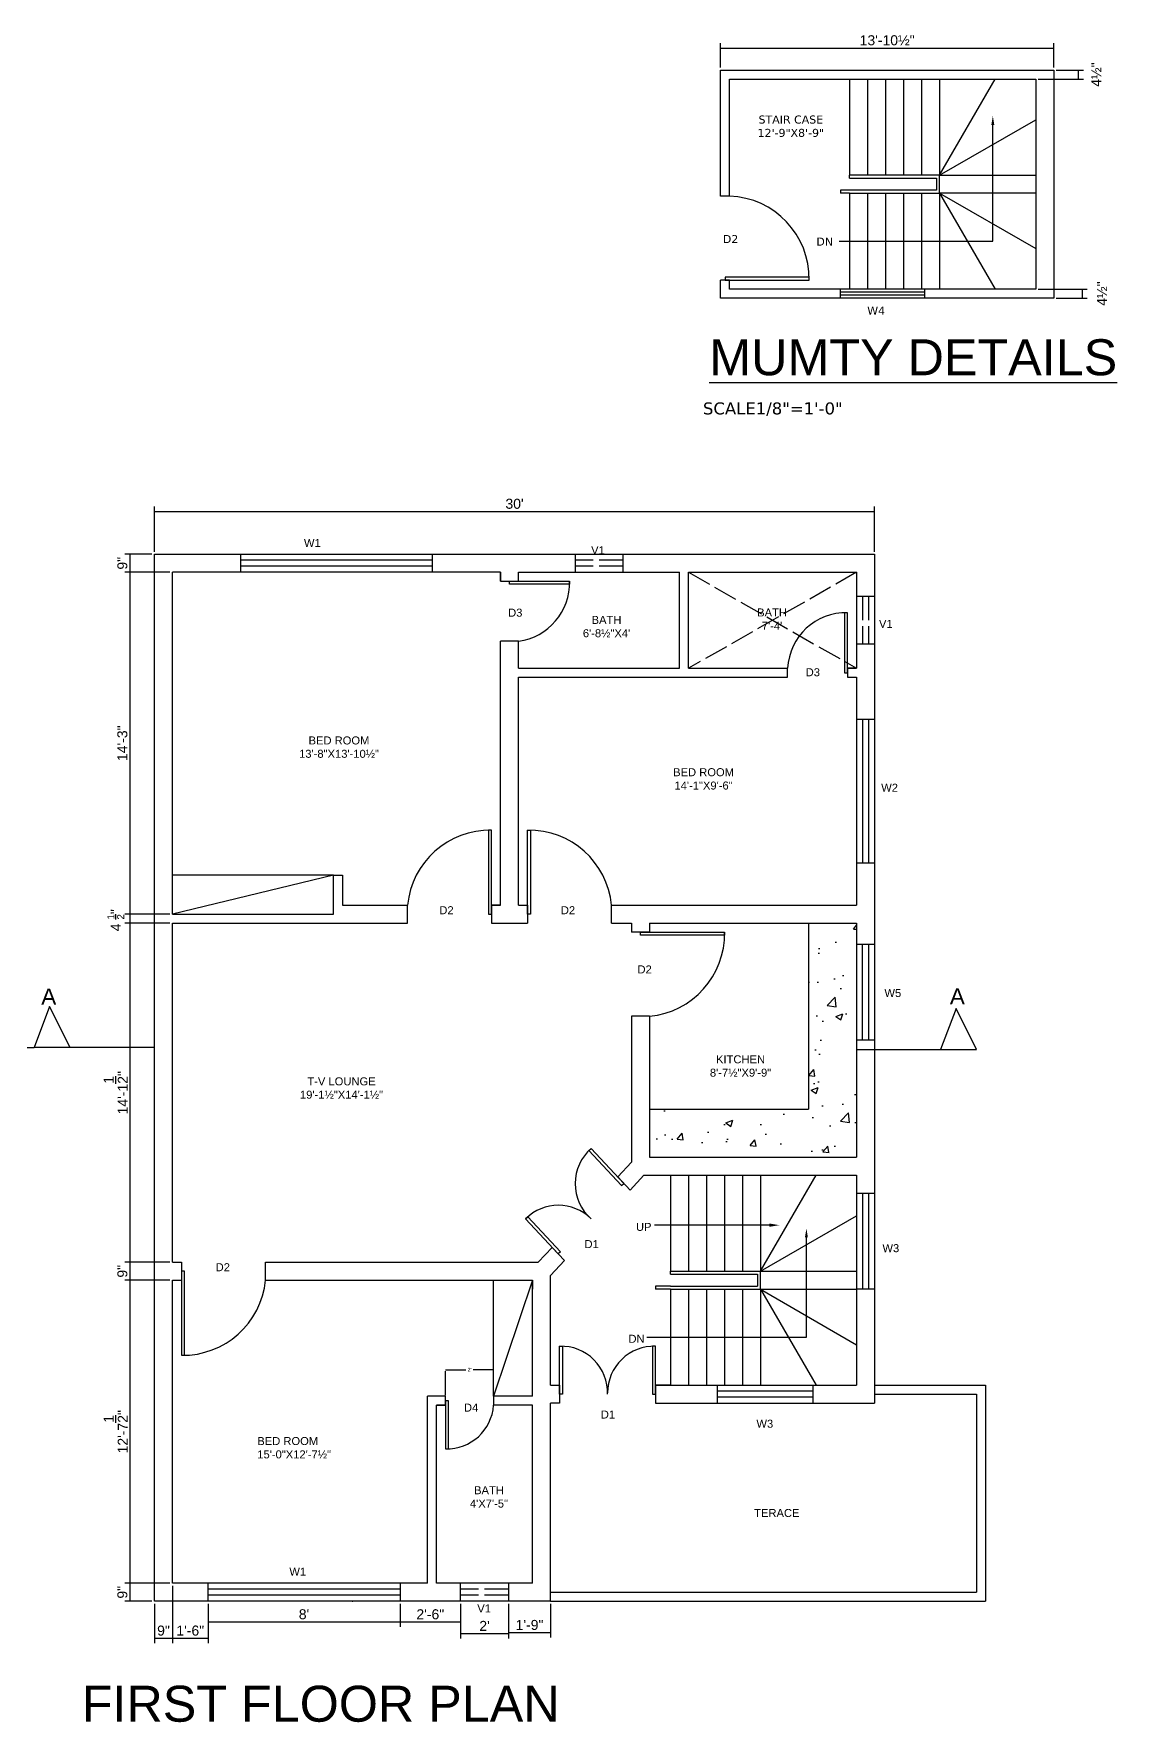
# Model space of a CAD drawing. Header units: inches. Extents: x 2124 to 5445, y -39 to 2337.
# Drawn here: x 2763 to 3304, y 867 to 1711 of the extents above; entities that cross this region are included whole.
import ezdxf

# ---------------------------------------------------------------- set-up
doc = ezdxf.new("R2010")
doc.units = ezdxf.units.IN
doc.linetypes.add('ACAD_ISO02W100', pattern=[15, 12, -3])
doc.layers.get('Defpoints').update_dxf_attribs({"color": 3})
for name, color, linetype in [('Dash Line', 110, 'Continuous'), ('Dimensions', 91, 'Continuous'), ('Doors', 70, 'Continuous'), ('Hatching', 230, 'Continuous'), ('Railing', 104, 'Continuous'), ('Slab', 161, 'Continuous'), ('Stairs', 130, 'Continuous'), ('Venti', 241, 'ACAD_ISO02W100'), ('Wardrobe', 142, 'Continuous'), ('Windows', 31, 'Continuous')]:
    doc.layers.add(name, color=color, linetype=linetype)
doc.layers.add('Lettering', color=7, linetype='Continuous', true_color=0xecbcd1)
doc.layers.add('Section A-A', color=20, linetype='Continuous', lineweight=30)
doc.layers.add('Walls', color=7, linetype='Continuous', lineweight=30, true_color=0xf0a998)
doc.styles.get("Standard").update_dxf_attribs({"font": 'arial.ttf'})
doc.dimstyles.new('ISO-25', dxfattribs={"dimscale": 2, "dimtxt": 2.5, "dimasz": 2.5, "dimexe": 1.25, "dimexo": 0.625, "dimtad": 1, "dimdec": 1, "dimlunit": 4, "dimtxsty": 'Standard', "dimblk": 'NONE', "dimcen": 2.5, "dimadec": 0, "dimazin": 0, "dimtfac": 1, "dimtdec": 1, "dimtmove": 0, "dimatfit": 3, "dimfxl": 1, "dimarcsym": 0})
doc.dimstyles.get("Standard").update_dxf_attribs({"dimscale": 10, "dimtxt": 0.1875, "dimasz": 0.18, "dimexe": 0.18, "dimexo": 0.0625, "dimgap": 0.09, "dimtad": 0, "dimdec": 4, "dimzin": 0, "dimdsep": 46, "dimlunit": 4, "dimtxsty": 'Standard', "dimblk": 'NONE', "dimcen": 0.09, "dimadec": 0, "dimazin": 2, "dimtfac": 1, "dimtdec": 4, "dimtofl": 0, "dimtmove": 0, "dimatfit": 3, "dimfxl": 1, "dimfrac": 1, "dimtolj": 1, "dimtzin": 0, "dimarcsym": 0})

# ---------------------------------------------------------------- blocks, each defined once
blk = doc.blocks.new('*D51')
at = {"layer": 'Defpoints', "color": 0, "transparency": 16777216}
for p in [(3183.08, 1472.62), (2823.08, 1451.23), (3183.08, 1451.23)]:
    blk.add_point(p, dxfattribs=at)
at = {"layer": 'Dimensions', "color": 0, "lineweight": -2, "transparency": 16777216}
for p, q in [((2823.08, 1452.48), (2823.08, 1475.12)), ((2823.08, 1472.62), (3183.08, 1472.62)), ((3183.08, 1452.48), (3183.08, 1475.12))]:
    blk.add_line(p, q, dxfattribs=at)
at = {"layer": 'Dimensions', "color": 0, "transparency": 16777216, "insert": (3003.08, 1476.43), "char_height": 5, "attachment_point": 5}
blk.add_mtext("30'", dxfattribs=at)
blk = doc.blocks.new('_None')
blk = doc.blocks.new('*D52')
at = {"layer": 'Defpoints', "color": 0, "transparency": 16777216}
for p in [(2823.08, 1451.23), (2810.83, 1442.23), (2832.08, 1442.23)]:
    blk.add_point(p, dxfattribs=at)
at = {"layer": 'Dimensions', "color": 0, "lineweight": -2, "transparency": 16777216}
for p, q in [((2821.83, 1451.23), (2808.33, 1451.23)), ((2810.83, 1451.23), (2810.83, 1442.23)), ((2830.83, 1442.23), (2808.33, 1442.23))]:
    blk.add_line(p, q, dxfattribs=at)
at = {"layer": 'Dimensions', "color": 0, "transparency": 16777216, "insert": (2807.03, 1446.73), "char_height": 5, "attachment_point": 5, "rotation": 90}
blk.add_mtext('9"', dxfattribs=at)
blk = doc.blocks.new('*D53')
at = {"layer": 'Defpoints', "color": 0, "transparency": 16777216}
for p in [(2832.08, 1442.23), (2810.83, 1271.23), (2832.08, 1271.23)]:
    blk.add_point(p, dxfattribs=at)
at = {"layer": 'Dimensions', "color": 0, "lineweight": -2, "transparency": 16777216}
for p, q in [((2830.83, 1442.23), (2808.33, 1442.23)), ((2810.83, 1442.23), (2810.83, 1271.23)), ((2830.83, 1271.23), (2808.33, 1271.23))]:
    blk.add_line(p, q, dxfattribs=at)
at = {"layer": 'Dimensions', "color": 0, "transparency": 16777216, "insert": (2807.03, 1356.73), "char_height": 5, "attachment_point": 5, "rotation": 90}
blk.add_mtext('14\'-3"', dxfattribs=at)
blk = doc.blocks.new('*D54')
at = {"layer": 'Defpoints', "color": 0, "transparency": 16777216}
for p in [(2832.08, 1266.73), (2810.83, 1097.23), (2832.08, 1097.23)]:
    blk.add_point(p, dxfattribs=at)
at = {"layer": 'Dimensions', "color": 0, "lineweight": -2, "transparency": 16777216}
for p, q in [((2830.83, 1266.73), (2808.33, 1266.73)), ((2810.83, 1266.73), (2810.83, 1097.23)), ((2830.83, 1097.23), (2808.33, 1097.23))]:
    blk.add_line(p, q, dxfattribs=at)
at = {"layer": 'Dimensions', "color": 0, "transparency": 16777216, "insert": (2803.73, 1181.98), "char_height": 5, "attachment_point": 5, "rotation": 90}
blk.add_mtext('14\'-1{\\H1x;\\S1/2;}"', dxfattribs=at)
blk = doc.blocks.new('*D55')
at = {"layer": 'Defpoints', "color": 0, "transparency": 16777216}
for p in [(2832.08, 1097.23), (2810.83, 1088.23), (2832.08, 1088.23)]:
    blk.add_point(p, dxfattribs=at)
at = {"layer": 'Dimensions', "color": 0, "lineweight": -2, "transparency": 16777216}
for p, q in [((2830.83, 1097.23), (2808.33, 1097.23)), ((2810.83, 1097.23), (2810.83, 1088.23)), ((2830.83, 1088.23), (2808.33, 1088.23))]:
    blk.add_line(p, q, dxfattribs=at)
at = {"layer": 'Dimensions', "color": 0, "transparency": 16777216, "insert": (2807.03, 1092.73), "char_height": 5, "attachment_point": 5, "rotation": 90}
blk.add_mtext('9"', dxfattribs=at)
blk = doc.blocks.new('*D56')
at = {"layer": 'Defpoints', "color": 0, "transparency": 16777216}
for p in [(2832.08, 1088.23), (2810.83, 936.73), (2832.08, 936.73)]:
    blk.add_point(p, dxfattribs=at)
at = {"layer": 'Dimensions', "color": 0, "lineweight": -2, "transparency": 16777216}
for p, q in [((2830.83, 1088.23), (2808.33, 1088.23)), ((2810.83, 1088.23), (2810.83, 936.73)), ((2830.83, 936.73), (2808.33, 936.73))]:
    blk.add_line(p, q, dxfattribs=at)
at = {"layer": 'Dimensions', "color": 0, "transparency": 16777216, "insert": (2803.73, 1012.48), "char_height": 5, "attachment_point": 5, "rotation": 90}
blk.add_mtext('12\'-7{\\H1x;\\S1/2;}"', dxfattribs=at)
blk = doc.blocks.new('*D57')
at = {"layer": 'Defpoints', "color": 0, "transparency": 16777216}
for p in [(2832.08, 936.73), (2810.83, 927.73), (2823.08, 927.73)]:
    blk.add_point(p, dxfattribs=at)
at = {"layer": 'Dimensions', "color": 0, "lineweight": -2, "transparency": 16777216}
for p, q in [((2830.83, 936.73), (2808.33, 936.73)), ((2810.83, 936.73), (2810.83, 927.73)), ((2821.83, 927.73), (2808.33, 927.73))]:
    blk.add_line(p, q, dxfattribs=at)
at = {"layer": 'Dimensions', "color": 0, "transparency": 16777216, "insert": (2807.03, 932.23), "char_height": 5, "attachment_point": 5, "rotation": 90}
blk.add_mtext('9"', dxfattribs=at)
blk = doc.blocks.new('*D5')
at = {"layer": 'Defpoints', "color": 0, "transparency": 16777216}
for p in [(2832.08, 936.73), (2823.08, 927.73), (2832.08, 909.24)]:
    blk.add_point(p, dxfattribs=at)
at = {"layer": 'Dimensions', "color": 0, "lineweight": -2, "transparency": 16777216}
for p, q in [((2832.08, 935.48), (2832.08, 906.74)), ((2823.08, 926.48), (2823.08, 906.74)), ((2823.08, 909.24), (2832.08, 909.24))]:
    blk.add_line(p, q, dxfattribs=at)
at = {"layer": 'Dimensions', "color": 0, "transparency": 16777216, "insert": (2827.58, 913.04), "char_height": 5, "attachment_point": 5}
blk.add_mtext('9"', dxfattribs=at)
blk = doc.blocks.new('*D58')
at = {"layer": 'Defpoints', "color": 0, "transparency": 16777216}
for p in [(2832.08, 927.73), (2849.83, 927.73), (2849.83, 909.24)]:
    blk.add_point(p, dxfattribs=at)
at = {"layer": 'Dimensions', "color": 0, "lineweight": -2, "transparency": 16777216}
for p, q in [((2832.08, 926.48), (2832.08, 906.74)), ((2849.83, 926.48), (2849.83, 906.74)), ((2832.08, 909.24), (2849.83, 909.24))]:
    blk.add_line(p, q, dxfattribs=at)
at = {"layer": 'Dimensions', "color": 0, "transparency": 16777216, "insert": (2840.96, 913.04), "char_height": 5, "attachment_point": 5}
blk.add_mtext('1\'-6"', dxfattribs=at)
blk = doc.blocks.new('*D59')
at = {"layer": 'Defpoints', "color": 0, "transparency": 16777216}
for p in [(2849.83, 927.73), (2945.83, 927.73), (2945.83, 917.39)]:
    blk.add_point(p, dxfattribs=at)
at = {"layer": 'Dimensions', "color": 0, "lineweight": -2, "transparency": 16777216}
for p, q in [((2849.83, 926.48), (2849.83, 914.89)), ((2945.83, 926.48), (2945.83, 914.89)), ((2849.83, 917.39), (2945.83, 917.39))]:
    blk.add_line(p, q, dxfattribs=at)
at = {"layer": 'Dimensions', "color": 0, "transparency": 16777216, "insert": (2897.83, 921.19), "char_height": 5, "attachment_point": 5}
blk.add_mtext("8'", dxfattribs=at)
blk = doc.blocks.new('*D60')
at = {"layer": 'Defpoints', "color": 0, "transparency": 16777216}
for p in [(2945.83, 927.73), (2976.08, 927.73), (2976.08, 917.39)]:
    blk.add_point(p, dxfattribs=at)
at = {"layer": 'Dimensions', "color": 0, "lineweight": -2, "transparency": 16777216}
for p, q in [((2945.83, 926.48), (2945.83, 914.89)), ((2976.08, 926.48), (2976.08, 914.89)), ((2945.83, 917.39), (2976.08, 917.39))]:
    blk.add_line(p, q, dxfattribs=at)
at = {"layer": 'Dimensions', "color": 0, "transparency": 16777216, "insert": (2960.96, 921.19), "char_height": 5, "width": 42.1701, "attachment_point": 5}
blk.add_mtext('2\'-6"', dxfattribs=at)
blk = doc.blocks.new('*D61')
at = {"layer": 'Defpoints', "color": 0, "transparency": 16777216}
for p in [(3000.08, 927.73), (3021.08, 927.73), (3021.08, 912.05)]:
    blk.add_point(p, dxfattribs=at)
at = {"layer": 'Dimensions', "color": 0, "lineweight": -2, "transparency": 16777216}
for p, q in [((3000.08, 926.48), (3000.08, 909.55)), ((3021.08, 926.48), (3021.08, 909.55)), ((3000.08, 912.05), (3021.08, 912.05))]:
    blk.add_line(p, q, dxfattribs=at)
at = {"layer": 'Dimensions', "color": 0, "transparency": 16777216, "insert": (3010.58, 915.86), "char_height": 5, "attachment_point": 5}
blk.add_mtext('1\'-9"', dxfattribs=at)
blk = doc.blocks.new('*D6')
at = {"layer": 'Defpoints', "color": 0, "transparency": 16777216}
for p in [(2976.08, 927.73), (3000.08, 927.73), (3000.08, 911.65)]:
    blk.add_point(p, dxfattribs=at)
at = {"layer": 'Dimensions', "color": 0, "lineweight": -2, "transparency": 16777216}
for p, q in [((2976.08, 926.48), (2976.08, 909.15)), ((3000.08, 926.48), (3000.08, 909.15)), ((2976.08, 911.65), (3000.08, 911.65))]:
    blk.add_line(p, q, dxfattribs=at)
at = {"layer": 'Dimensions', "color": 0, "transparency": 16777216, "insert": (2988.08, 915.41), "char_height": 5, "attachment_point": 5}
blk.add_mtext("2'", dxfattribs=at)
blk = doc.blocks.new('*D85')
at = {"layer": 'Defpoints', "color": 0, "transparency": 16777216}
for p in [(3272.6, 1704.29), (3106.1, 1693.29), (3272.6, 1693.29)]:
    blk.add_point(p, dxfattribs=at)
at = {"layer": 'Dimensions', "color": 0, "lineweight": -2, "transparency": 16777216}
for p, q in [((3106.1, 1694.54), (3106.1, 1706.79)), ((3272.6, 1694.54), (3272.6, 1706.79)), ((3106.1, 1704.29), (3272.6, 1704.29))]:
    blk.add_line(p, q, dxfattribs=at)
at = {"layer": 'Dimensions', "color": 0, "transparency": 16777216, "insert": (3189.35, 1708.18), "char_height": 5, "attachment_point": 5}
blk.add_mtext('13\'-10½"', dxfattribs=at)
blk = doc.blocks.new('*D86')
at = {"layer": 'Defpoints', "color": 0, "transparency": 16777216}
for p in [(3263.6, 1583.79), (3272.6, 1579.29), (3286.79, 1579.29)]:
    blk.add_point(p, dxfattribs=at)
at = {"layer": 'Dimensions', "color": 0, "lineweight": -2, "transparency": 16777216}
for p, q in [((3264.85, 1583.79), (3289.29, 1583.79)), ((3273.85, 1579.29), (3289.29, 1579.29)), ((3286.79, 1583.79), (3286.79, 1579.29))]:
    blk.add_line(p, q, dxfattribs=at)
at = {"layer": 'Dimensions', "color": 0, "transparency": 16777216, "insert": (3296.76, 1581.54), "char_height": 5, "width": 10.544, "attachment_point": 5, "rotation": 90}
blk.add_mtext('4½"', dxfattribs=at)
blk = doc.blocks.new('*D87')
at = {"layer": 'Defpoints', "color": 0, "transparency": 16777216}
for p in [(3263.6, 1688.79), (3272.6, 1693.29), (3285.02, 1693.29)]:
    blk.add_point(p, dxfattribs=at)
at = {"layer": 'Dimensions', "color": 0, "lineweight": -2, "transparency": 16777216}
for p, q in [((3264.85, 1688.79), (3287.52, 1688.79)), ((3273.85, 1693.29), (3287.52, 1693.29)), ((3285.02, 1688.79), (3285.02, 1693.29))]:
    blk.add_line(p, q, dxfattribs=at)
at = {"layer": 'Dimensions', "color": 0, "transparency": 16777216, "insert": (3293.89, 1691.04), "char_height": 5, "attachment_point": 5, "rotation": 90}
blk.add_mtext('4½"', dxfattribs=at)
blk = doc.blocks.new('*D139')
at = {"layer": 'Defpoints', "color": 0, "transparency": 16777216}
for p in [(2992.58, 1043.49), (2968.58, 1030.23), (2992.58, 1030.23)]:
    blk.add_point(p, dxfattribs=at)
at = {"layer": 'Venti', "color": 0, "lineweight": -2, "transparency": 16777216}
for p, q in [((2968.58, 1030.85), (2968.58, 1045.29)), ((2968.58, 1043.49), (2978.8, 1043.49)), ((2992.58, 1043.49), (2982.36, 1043.49)), ((2992.58, 1030.85), (2992.58, 1045.29))]:
    blk.add_line(p, q, dxfattribs=at)
at = {"layer": 'Venti', "color": 0, "transparency": 16777216, "insert": (2980.58, 1043.49), "char_height": 1.875, "attachment_point": 5}
blk.add_mtext("\\A1;2'", dxfattribs=at)

msp = doc.modelspace()

# ---------------------------------------------------------------- hatches: boundary and pattern name
at = {"layer": 'Hatching'}
h = msp.add_hatch(dxfattribs=at)
h.set_pattern_fill('AR-CONC', color=256, scale=4)
h.paths.add_polyline_path([(3150.08095, 1173.72631), (3070.58095, 1173.72631), (3070.58095, 1149.72631), (3174.08095, 1149.72631), (3174.08095, 1266.72631), (3150.08095, 1266.72631)])
h = msp.add_hatch(dxfattribs=at)
h.set_pattern_fill('AR-CONC', color=256, scale=0.2)
h.paths.add_polyline_path([(3174.08095, 1266.72631), (3150.08095, 1266.72631), (3150.08095, 1173.72631), (3070.58095, 1173.72631), (3070.58095, 1149.72631), (3174.08095, 1149.72631)])

# ---------------------------------------------------------------- linework, layer by layer
for p, q in [((3110.60143, 1583.79057), (3110.60143, 1588.29057)), ((2878.58095, 1451.22631), (2878.58095, 1451.22631)), ((3030.58095, 1437.72631), (3030.58095, 1436.22631)), ((3090.08095, 1442.22631), (3174.08095, 1442.22631)), ((2991.58095, 1313.22631), (2990.08095, 1313.22631)), ((3009.58095, 1313.22631), (3011.08095, 1313.22631)), ((2991.58095, 1275.72631), (2996.08095, 1275.72631)), ((3005.08095, 1275.72631), (3009.58095, 1275.72631)), ((3070.58095, 1266.72631), (3070.58095, 1262.22631)), ((3108.08095, 1262.22631), (3108.08095, 1260.72631)), ((3061.58095, 1220.22631), (3061.58095, 1220.22631)), ((2832.08095, 1097.22631), (2836.58095, 1097.22631)), ((3012.08095, 1083.72631), (3012.08095, 1088.22631)), ((3025.58095, 1055.22631), (3027.08095, 1055.22631)), ((3073.58095, 1055.22631), (3072.08095, 1055.22631)), ((2992.58095, 1031.47631), (2992.58095, 1034.39802)), ((2968.58095, 1025.72631), (2964.08095, 1025.72631)), ((2968.58095, 1003.97631), (2970.08095, 1003.97631))]:
    msp.add_line(p, q)
msp.add_point((2922.08095, 927.72631))
at = {"layer": 'Dash Line', "linetype": 'ACAD_ISO02W100'}
for p, q in [((3090.08095, 1442.22631), (3174.08095, 1394.22631)), ((3174.08095, 1442.22631), (3090.08095, 1394.22631))]:
    msp.add_line(p, q, dxfattribs=at)
at = {"layer": 'Dimensions'}
for p, q in [((2830.83095, 1271.22631), (2808.33151, 1271.22631)), ((2830.83095, 1266.72631), (2808.33151, 1266.72631)), ((2810.83151, 1271.22631), (2810.83151, 1266.72631)), ((2810.83151, 1266.72631), (2810.83151, 1249.63217)), ((2976.08095, 926.47631), (2976.08095, 914.88905)), ((3000.08095, 926.47631), (3000.08095, 914.88905))]:
    msp.add_line(p, q, dxfattribs=at)
at = {"layer": 'Doors'}
for p, q in [((3150.35143, 1589.79057), (3108.35143, 1589.79057)), ((3108.35143, 1589.79057), (3108.35143, 1588.29057)), ((3108.35143, 1588.29057), (3150.35143, 1588.29057)), ((3150.35143, 1588.29057), (3150.35143, 1589.79057)), ((3000.58095, 1437.72631), (3030.58095, 1437.72631)), ((3000.58095, 1436.22631), (3000.58095, 1437.72631)), ((3030.58095, 1436.22631), (3000.58095, 1436.22631)), ((3169.58095, 1421.97631), (3168.08095, 1421.97631)), ((3168.08095, 1421.97631), (3168.08095, 1391.97631)), ((3169.58095, 1391.97631), (3169.58095, 1421.97631)), ((3168.08095, 1391.97631), (3169.58095, 1391.97631)), ((2990.08095, 1313.22631), (2990.08095, 1271.22631)), ((2991.58095, 1271.22631), (2991.58095, 1313.22631)), ((3009.58095, 1271.22631), (3009.58095, 1313.22631)), ((3011.08095, 1313.22631), (3011.08095, 1271.22631)), ((2990.08095, 1271.22631), (2991.58095, 1271.22631)), ((3011.08095, 1271.22631), (3009.58095, 1271.22631)), ((3066.08095, 1262.22631), (3108.08095, 1262.22631)), ((3066.08095, 1260.72631), (3066.08095, 1262.22631)), ((3108.08095, 1260.72631), (3066.08095, 1260.72631)), ((3040.27488, 1153.12996), (3041.37273, 1154.15208)), ((3056.62893, 1135.5645), (3040.27488, 1153.12996)), ((3057.72677, 1136.58663), (3041.37273, 1154.15208)), ((3056.62893, 1135.5645), (3057.72677, 1136.58663)), ((3008.58109, 1118.93144), (3009.67893, 1119.95357)), ((3024.93514, 1101.36598), (3008.58109, 1118.93144)), ((3026.03298, 1102.38811), (3009.67893, 1119.95357)), ((3026.03298, 1102.38811), (3024.93514, 1101.36598)), ((2836.58095, 1092.72631), (2836.58095, 1050.72631)), ((2838.08095, 1092.72631), (2836.58095, 1092.72631)), ((2838.08095, 1050.72631), (2838.08095, 1092.72631)), ((2836.58095, 1050.72631), (2838.08095, 1050.72631)), ((3025.58095, 1031.22631), (3025.58095, 1055.22631)), ((3027.08095, 1055.22631), (3027.08095, 1031.22631)), ((3072.08095, 1055.22631), (3072.08095, 1031.22631)), ((3073.58095, 1031.22631), (3073.58095, 1055.22631)), ((3027.08095, 1031.22631), (3025.58095, 1031.22631)), ((3072.08095, 1031.22631), (3073.58095, 1031.22631)), ((2968.58095, 1027.97631), (2968.58095, 1003.97631)), ((2970.08095, 1027.97631), (2968.58095, 1027.97631)), ((2970.08095, 1003.97631), (2970.08095, 1027.97631))]:
    msp.add_line(p, q, dxfattribs=at)
for centre, radius, start, end in [((3109.0802, 1589.04057), 41.27804, 358.95890893, 87.88799096), ((3001.06625, 1436.97631), 29.52423, 277.81529355, 1.45563331), ((3168.83095, 1392.6959), 29.29001, 88.53272385, 177.00492693), ((2990.83095, 1271.79631), 41.43679, 88.96289787, 174.55770154), ((3010.33095, 1271.79631), 41.43679, 5.44229846, 91.03710213), ((3066.65095, 1261.47631), 41.43679, 275.44229846, 1.03710213), ((3056.73993, 1136.54592), 23.36938, 131.11546649, 228.74845106), ((3024.97867, 1102.41987), 23.27043, 45.35544955, 134.80153992), ((2837.33095, 1092.15631), 41.43679, 268.96289787, 354.55770154), ((3026.33095, 1031.97631), 23.26209, 358.15238973, 91.84761027), ((3072.83095, 1032.00049), 23.23792, 88.15046698, 180.0596365), ((2969.33095, 1027.2651), 23.30087, 268.15546525, 356.21342138)]:
    msp.add_arc(centre, radius, start, end, dxfattribs=at)
at = {"layer": 'Railing'}
for p, q in [((3215.60143, 1640.79057), (3170.60143, 1640.79057)), ((3170.60143, 1639.29057), (3170.60143, 1640.79057)), ((3170.60143, 1639.29057), (3214.10143, 1639.29057)), ((3214.10143, 1639.29057), (3214.10143, 1633.29057)), ((3215.60143, 1631.79057), (3215.60143, 1640.79057)), ((3170.60143, 1633.29057), (3166.10143, 1633.29057)), ((3166.10143, 1633.29057), (3166.10143, 1631.79057)), ((3170.60143, 1631.79057), (3166.10143, 1631.79057)), ((3214.10143, 1633.29057), (3170.60143, 1633.29057)), ((3170.60143, 1631.79057), (3215.60143, 1631.79057)), ((3081.08095, 1092.72631), (3126.08095, 1092.72631)), ((3081.08095, 1091.22631), (3081.08095, 1092.72631)), ((3081.08095, 1091.22631), (3124.58095, 1091.22631)), ((3124.58095, 1091.22631), (3124.58095, 1085.22631)), ((3126.08095, 1083.72631), (3126.08095, 1092.72631)), ((3081.08095, 1085.22631), (3073.58095, 1085.22631)), ((3073.58095, 1085.22631), (3073.58095, 1083.72631)), ((3081.08095, 1083.72631), (3073.58095, 1083.72631)), ((3081.08095, 1085.22631), (3124.58095, 1085.22631)), ((3081.08095, 1083.72631), (3126.08095, 1083.72631))]:
    msp.add_line(p, q, dxfattribs=at)
at = {"layer": 'Section A-A'}
for p, q in [((2770.59854, 1225.10038), (2762.85077, 1204.65028)), ((2780.87192, 1204.65028), (2770.59854, 1225.10038)), ((3223.80758, 1224.04446), (3216.0598, 1203.59435)), ((3234.08095, 1203.59435), (3223.80758, 1224.04446)), ((2678.97351, 1204.65659), (2762.97351, 1204.65659)), ((2822.85077, 1204.65028), (2762.85077, 1204.65028)), ((3174.08095, 1203.59435), (3234.08095, 1203.59435))]:
    msp.add_line(p, q, dxfattribs=at)
at = {"layer": 'Slab'}
for p in [(3150.08095, 1266.72631), (3070.58095, 1173.72631)]:
    msp.add_line(p, (3150.08095, 1173.72631), dxfattribs=at)
at = {"layer": 'Stairs'}
for p, q in [((3170.60143, 1688.79057), (3170.60143, 1640.79057)), ((3179.60143, 1688.79057), (3179.60143, 1640.79057)), ((3188.60143, 1688.79057), (3188.60143, 1640.79057)), ((3197.60143, 1688.79057), (3197.60143, 1640.79057)), ((3206.60143, 1688.79057), (3206.60143, 1640.79057)), ((3215.60143, 1688.79057), (3215.60143, 1640.79057)), ((3215.60143, 1640.79057), (3243.31424, 1688.79057)), ((3215.60143, 1640.79057), (3263.60143, 1668.50338)), ((3242.11795, 1607.79057), (3242.11795, 1665.78937)), ((3215.60143, 1640.79057), (3263.60143, 1640.79057)), ((3170.60143, 1631.79057), (3170.60143, 1583.79057)), ((3179.60143, 1631.79057), (3179.60143, 1583.79057)), ((3188.60143, 1631.79057), (3188.60143, 1583.79057)), ((3197.60143, 1631.79057), (3197.60143, 1583.79057)), ((3206.60143, 1631.79057), (3206.60143, 1583.79057)), ((3263.60143, 1631.79057), (3215.60143, 1631.79057)), ((3215.60143, 1631.79057), (3263.60143, 1604.07776)), ((3215.60143, 1631.79057), (3243.31424, 1583.79057)), ((3215.60143, 1631.79057), (3215.60143, 1583.79057)), ((3165.32076, 1607.79057), (3242.11795, 1607.79057)), ((3081.08095, 1140.72631), (3081.08095, 1092.72631)), ((3090.08095, 1140.72631), (3090.08095, 1092.72631)), ((3099.08095, 1140.72631), (3099.08095, 1092.72631)), ((3108.08095, 1140.72631), (3108.08095, 1092.72631)), ((3117.08095, 1140.72631), (3117.08095, 1092.72631)), ((3126.08095, 1140.72631), (3126.08095, 1092.72631)), ((3126.08095, 1092.72631), (3153.79377, 1140.72631)), ((3073.07045, 1115.97631), (3130.62689, 1115.97631)), ((3126.08095, 1092.72631), (3174.08095, 1120.43912)), ((3126.08095, 1092.72631), (3174.08095, 1092.72631)), ((3081.08095, 1083.72631), (3081.08095, 1035.72631)), ((3090.08095, 1083.72631), (3090.08095, 1035.72631)), ((3099.08095, 1083.72631), (3099.08095, 1035.72631)), ((3108.08095, 1083.72631), (3108.08095, 1035.72631)), ((3117.08095, 1083.72631), (3117.08095, 1035.72631)), ((3126.08095, 1083.72631), (3174.08095, 1083.72631)), ((3126.08095, 1083.72631), (3126.08095, 1035.72631)), ((3126.08095, 1083.72631), (3174.08095, 1056.01349)), ((3126.08095, 1083.72631), (3153.79377, 1035.72631))]:
    msp.add_line(p, q, dxfattribs=at)
msp.add_lwpolyline([(3069.27481, 1059.72631), (3148.96933, 1059.72631), (3148.96933, 1109.87151)], dxfattribs=at)
for points in [[(3241.44041, 1665.83552), (3242.94041, 1665.83552), (3242.19041, 1670.33552)], [(3130.46736, 1116.60523), (3130.46736, 1114.93857), (3135.46736, 1115.7719)], [(3148.23662, 1109.62479), (3149.73662, 1109.62479), (3148.98662, 1114.12479)]]:
    msp.add_solid(points, dxfattribs=at)
at = {"layer": 'Venti'}
for p, q in [((3033.33095, 1451.22631), (3033.33095, 1442.22631)), ((3057.33095, 1442.22631), (3057.33095, 1451.22631)), ((3174.08095, 1430.22631), (3183.08095, 1430.22631)), ((3177.08095, 1430.22631), (3177.08095, 1406.22631)), ((3180.08095, 1430.22631), (3180.08095, 1406.22631)), ((3183.08095, 1406.22631), (3174.08095, 1406.22631)), ((2976.08095, 927.72631), (2976.08095, 936.72631)), ((3000.08095, 936.72631), (3000.08095, 927.72631))]:
    msp.add_line(p, q, dxfattribs=at)
at = {"layer": 'Venti', "linetype": 'ACAD_ISO02W100'}
for p, q in [((3057.33095, 1448.22631), (3033.33095, 1448.22631)), ((3057.33095, 1445.22631), (3033.33095, 1445.22631)), ((3000.08095, 933.72631), (2976.08095, 933.72631)), ((3000.08095, 930.72631), (2976.08095, 930.72631))]:
    msp.add_line(p, q, dxfattribs=at)
at = {"layer": 'Walls'}
for p, q in [((3106.10143, 1693.29057), (3272.60143, 1693.29057)), ((3106.10143, 1630.29057), (3106.10143, 1693.29057)), ((3110.60143, 1688.79057), (3263.60143, 1688.79057)), ((3110.60143, 1630.29057), (3110.60143, 1688.79057)), ((3263.60143, 1688.79057), (3263.60143, 1583.79057)), ((3272.60143, 1693.29057), (3272.60143, 1579.29057)), ((3110.60143, 1630.29057), (3106.10143, 1630.29057)), ((3106.10143, 1579.29057), (3106.10143, 1588.29057)), ((3110.60143, 1588.29057), (3106.10143, 1588.29057)), ((3110.60143, 1583.79057), (3110.60143, 1588.29057)), ((3272.60143, 1579.29057), (3106.10143, 1579.29057)), ((3263.60143, 1583.79057), (3110.60143, 1583.79057)), ((2823.08095, 1451.22631), (2878.58095, 1451.22631)), ((2823.08095, 927.72631), (2823.08095, 1451.22631)), ((2878.58095, 1451.22631), (3183.08095, 1451.22631)), ((3183.08095, 1451.22631), (3183.08095, 1026.72631)), ((2832.08095, 1271.22631), (2832.08095, 1442.22631)), ((2996.08095, 1442.22631), (2832.08095, 1442.22631)), ((2996.08095, 1437.72631), (2996.08095, 1442.22631)), ((2996.08095, 1442.22631), (2996.08095, 1437.72631)), ((2996.08095, 1437.72631), (3005.08095, 1437.72631)), ((3005.08095, 1442.22631), (3085.58095, 1442.22631)), ((3005.08095, 1437.72631), (3005.08095, 1442.22631)), ((3085.58095, 1394.22631), (3085.58095, 1442.22631)), ((3090.08095, 1442.22631), (3174.08095, 1442.22631)), ((3090.08095, 1394.22631), (3090.08095, 1442.22631)), ((3174.08095, 1442.22631), (3174.08095, 1394.22631)), ((2996.08095, 1275.72631), (2996.08095, 1407.72631)), ((3005.08095, 1407.72631), (2996.08095, 1407.72631)), ((3005.08095, 1394.22631), (3005.08095, 1407.72631)), ((3005.08095, 1394.22631), (3085.58095, 1394.22631)), ((3090.08095, 1394.22631), (3139.58095, 1394.22631)), ((3090.08095, 1394.22631), (3139.58095, 1394.22631)), ((3139.58095, 1389.72631), (3139.58095, 1394.22631)), ((3169.58095, 1394.22631), (3174.08095, 1394.22631)), ((3169.58095, 1394.22631), (3174.08095, 1394.22631)), ((3174.08095, 1394.22631), (3169.58095, 1394.22631)), ((3169.58095, 1394.22631), (3169.58095, 1389.72631)), ((3005.08095, 1389.72631), (3139.58095, 1389.72631)), ((3005.08095, 1275.72631), (3005.08095, 1389.72631)), ((3169.58095, 1389.72631), (3174.08095, 1389.72631)), ((3174.08095, 1389.72631), (3174.08095, 1275.72631)), ((2912.58095, 1271.22631), (2912.58095, 1290.72631)), ((2912.58095, 1290.72631), (2917.08095, 1290.72631)), ((2917.08095, 1290.72631), (2917.08095, 1275.72631)), ((2917.08095, 1275.72631), (2949.58095, 1275.72631)), ((2949.58095, 1266.72631), (2949.58095, 1275.72631)), ((2996.08095, 1275.72631), (2991.58095, 1275.72631)), ((2991.58095, 1275.72631), (2991.58095, 1266.72631)), ((3005.08095, 1275.72631), (3009.58095, 1275.72631)), ((3009.58095, 1275.72631), (3009.58095, 1266.72631)), ((3051.58095, 1275.72631), (3174.08095, 1275.72631)), ((3051.58095, 1266.72631), (3051.58095, 1275.72631)), ((2832.08095, 1271.22631), (2912.58095, 1271.22631)), ((2832.08095, 1266.72631), (2949.58095, 1266.72631)), ((2832.08095, 1097.22631), (2832.08095, 1266.72631)), ((2991.58095, 1266.72631), (3009.58095, 1266.72631)), ((3051.58095, 1266.72631), (3061.58095, 1266.72631)), ((3061.58095, 1266.72631), (3061.58095, 1262.22631)), ((3070.58095, 1266.72631), (3174.08095, 1266.72631)), ((3070.58095, 1266.72631), (3070.58095, 1262.22631)), ((3174.08095, 1266.72631), (3174.08095, 1149.72631)), ((3070.58095, 1262.22631), (3061.58095, 1262.22631)), ((3061.58095, 1220.22631), (3061.58095, 1147.33018)), ((3070.58095, 1220.22631), (3061.58095, 1220.22631)), ((3070.58095, 1220.22631), (3070.58095, 1149.72631)), ((3070.58095, 1149.72631), (3174.08095, 1149.72631)), ((3061.58095, 1147.33018), (3054.65255, 1139.88856)), ((3054.65255, 1139.88856), (3060.80099, 1133.28469)), ((3067.72938, 1140.72631), (3060.80099, 1133.28469)), ((3067.72938, 1140.72631), (3174.08095, 1140.72631)), ((3174.08095, 1140.72631), (3174.08095, 1035.72631)), ((3021.86092, 1104.66792), (3014.93252, 1097.22631)), ((3028.00935, 1098.06405), (3021.08095, 1090.62244)), ((3021.86092, 1104.66792), (3028.00935, 1098.06405)), ((2832.08095, 1097.22631), (2836.58095, 1097.22631)), ((2836.58095, 1097.22631), (2836.58095, 1088.22631)), ((2878.58095, 1097.22631), (3014.93252, 1097.22631)), ((2878.58095, 1088.22631), (2878.58095, 1097.22631)), ((2965.50674, 1097.22631), (3014.93252, 1097.22631)), ((3021.08095, 1083.72631), (3021.08095, 1090.62244)), ((2832.08095, 1088.22631), (2836.58095, 1088.22631)), ((2832.08095, 936.72631), (2832.08095, 1088.22631)), ((2878.58095, 1088.22631), (3012.08095, 1088.22631)), ((2965.50674, 1088.22631), (3012.08095, 1088.22631)), ((3012.08095, 1088.22631), (3012.08095, 1083.72631)), ((3012.08095, 1030.22631), (3012.08095, 1083.72631)), ((3021.08095, 1035.72631), (3021.08095, 1083.72631)), ((2959.58095, 936.72631), (2959.58095, 1030.22631)), ((2968.58095, 1030.22631), (2959.58095, 1030.22631)), ((2968.58095, 1025.72631), (2968.58095, 1030.22631)), ((3012.08095, 1030.22631), (2992.58095, 1030.22631)), ((2992.58095, 1030.22631), (2992.58095, 1025.72631)), ((3021.08095, 1035.72631), (3025.58095, 1035.72631)), ((3025.58095, 1035.72631), (3025.58095, 1026.72631)), ((3073.58095, 1035.72631), (3174.08095, 1035.72631)), ((3081.08095, 1035.72631), (3073.58095, 1035.72631)), ((3073.58095, 1035.72631), (3073.58095, 1026.72631)), ((3183.08095, 1035.72631), (3238.58095, 1035.72631)), ((3183.08095, 1031.22631), (3234.08095, 1031.22631)), ((3234.08095, 1031.22631), (3234.08095, 932.22631)), ((3238.58095, 1035.72631), (3238.58095, 927.72631)), ((2964.08095, 936.72631), (2964.08095, 1025.72631)), ((2964.08095, 1025.72631), (2968.58095, 1025.72631)), ((3012.08095, 1025.72631), (2992.58095, 1025.72631)), ((3012.08095, 936.72631), (3012.08095, 1025.72631)), ((3021.08095, 927.72631), (3021.08095, 1026.72631)), ((3025.58095, 1026.72631), (3021.08095, 1026.72631)), ((3073.58095, 1026.72631), (3183.08095, 1026.72631)), ((2959.58095, 936.72631), (2832.08095, 936.72631)), ((3012.08095, 936.72631), (2964.08095, 936.72631)), ((3021.08095, 932.22631), (3234.08095, 932.22631)), ((3021.08095, 927.72631), (2823.08095, 927.72631)), ((3021.08095, 927.72631), (3238.58095, 927.72631))]:
    msp.add_line(p, q, dxfattribs=at)
at = {"layer": 'Wardrobe'}
for p, q in [((2912.58095, 1290.72631), (2832.08095, 1290.72631)), ((2912.58095, 1290.72631), (2832.08095, 1271.22631)), ((2992.58095, 1030.22631), (2992.58095, 1088.22631)), ((3012.08095, 1088.22631), (2992.58095, 1030.22631))]:
    msp.add_line(p, q, dxfattribs=at)
at = {"layer": 'Windows'}
for p, q in [((3166.10143, 1579.29057), (3166.10143, 1583.79057)), ((3208.10143, 1582.29057), (3166.10143, 1582.29057)), ((3208.10143, 1580.79057), (3166.10143, 1580.79057)), ((3208.10143, 1583.79057), (3208.10143, 1579.29057)), ((2866.08095, 1451.22631), (2866.08095, 1442.22631)), ((2962.08095, 1448.22631), (2866.08095, 1448.22631)), ((2962.08095, 1445.22631), (2866.08095, 1445.22631)), ((2962.08095, 1442.22631), (2962.08095, 1451.22631)), ((3174.08095, 1368.72631), (3183.08095, 1368.72631)), ((3177.08095, 1368.72631), (3177.08095, 1296.72631)), ((3180.08095, 1368.72631), (3180.08095, 1296.72631)), ((3183.08095, 1296.72631), (3174.08095, 1296.72631)), ((3174.08095, 1256.22631), (3183.08095, 1256.22631)), ((3177.08095, 1208.22631), (3177.08095, 1256.22631)), ((3180.08095, 1256.22631), (3180.08095, 1208.22631)), ((3183.08095, 1208.22631), (3174.08095, 1208.22631)), ((3174.08095, 1131.72631), (3183.08095, 1131.72631)), ((3177.08095, 1131.72631), (3177.08095, 1083.72631)), ((3180.08095, 1131.72631), (3180.08095, 1083.72631)), ((3183.08095, 1083.72631), (3174.08095, 1083.72631)), ((3104.33095, 1035.72631), (3104.33095, 1026.72631)), ((3152.33095, 1032.72631), (3104.33095, 1032.72631)), ((3152.33095, 1026.72631), (3152.33095, 1035.72631)), ((3152.33095, 1029.72631), (3104.33095, 1029.72631)), ((2849.83095, 927.72631), (2849.83095, 936.72631)), ((2945.83095, 933.72631), (2849.83095, 933.72631)), ((2945.83095, 930.72631), (2849.83095, 930.72631)), ((2945.83095, 936.72631), (2945.83095, 927.72631))]:
    msp.add_line(p, q, dxfattribs=at)

# ---------------------------------------------------------------- texts
at = {"layer": 'Dimensions', "insert": (2803.72772, 1268.2566), "char_height": 5, "width": 40.1273155, "attachment_point": 5, "rotation": 90}
msp.add_mtext('\\A1;4 {\\H0.7x;\\S1/2;}"', dxfattribs=at)
at = {"layer": 'Lettering', "attachment_point": 1}
for s, width, gutter_width, insert, char_height in [('\\pxqc;{\\fVerdana|b0|i0|c0|p34;STAIR CASE\\P12\'-9"X8\'-9"}', 43.4442373, 1, (3119.47935, 1670.57782), 4), ('\\pxqc;{\\fVerdana|b0|i0|c0|p34;D2}', 23.6543159, 1, (3099.25092, 1610.8273), 4), ('\\pxqc;{\\fVerdana|b0|i0|c0|p34;DN}', 23.6543159, 1, (3146.29616, 1609.55482), 4), ('\\pxqc;{\\fVerdana|b0|i0|c0|p34;W4}', 23.6543159, 1, (3172.02997, 1575.01742), 4), ('\\pxqc;{\\LMUMTY DETAILS}', 223.4724838, 1, (3090.65963, 1558.71757), 18), ('\\A1;{\\fVerdana|b0|i0|c0|p34;SCALE\\H1x;1/8\\H1x;"=1\'-0"}', 222.9402929, 1, (3097.27398, 1527.14857), 6), ('\\pxqc;W1', 43.5677225, 12.5, (2880.21296, 1458.85722), 4), ('\\pxqc;V1', 43.5677225, 12.5, (3022.99974, 1455.24268), 4), ('\\pxqc;D3', 43.5677225, 12.5, (2981.65119, 1424.01242), 4), ('\\pxqc;BATH\\P6\'-8½"X4\'', 43.5677225, 12.5, (3027.28556, 1420.39582), 4), ("\\pxqc;BATH\\P7'-4'", 43.5677225, 12.5, (3110.02635, 1424.10218), 4), ('\\pxqc;V1', 43.5677225, 12.5, (3166.91761, 1418.43192), 4), ('\\pxqc;D3', 43.5677225, 12.5, (3130.41848, 1394.22631), 4), ('\\pxqc;BED ROOM\\P13\'-8"X13\'-10½{\\fMS Shell Dlg 2|b0|i0|c0|p0;"}', 43.5677225, 12.5, (2893.5225, 1360.12896), 4), ('\\pxqc;BED ROOM\\P14\'-1"X9\'-6"', 43.5677225, 12.5, (3075.78712, 1344.24452), 4), ('\\pxqc;W2', 43.5677225, 12.5, (3168.78738, 1336.48623), 4), ('\\pxqc;D2', 43.5677225, 12.5, (2947.26323, 1275.24268), 4), ('\\pxqc;D2', 43.5677225, 12.5, (3008.01323, 1275.24268), 4), ('\\pxqc;D2', 43.5677225, 12.5, (3046.32706, 1245.64135), 4), ('A', 21.8364042, 1, (2766.49561, 1234.09603), 8), ('\\pxqc;W5', 43.5677225, 12.5, (3170.40673, 1233.83816), 4), ('A', 8.3797398, 1, (3220.71858, 1234.23398), 8), ('\\pxqc;KITCHEN\\P8\'-7½"X9\'-9"', 43.5677225, 12.5, (3094.27472, 1200.68484), 4), ('\\pxqc;T-V LOUNGE\\P19\'-1½"X14\'-1½"', 43.5677225, 12.5, (2894.7836, 1189.67642), 4), ('\\pxqc;UP', 43.5677225, 12.5, (3045.88197, 1116.9215), 4), ('\\pxqc;D1', 43.5677225, 12.5, (3019.84506, 1108.29781), 4), ('\\pxqc;W3', 43.5677225, 12.5, (3169.41149, 1106.26865), 4), ('\\pxqc;D2', 43.5677225, 12.5, (2835.44196, 1096.74268), 4), ('\\pxqc;DN', 43.5677225, 12.5, (3042.27992, 1060.96122), 4), ('\\pxqc;D4', 43.5677225, 12.5, (2959.58095, 1026.55307), 4), ('\\pxqc;D1', 43.5677225, 12.5, (3027.98756, 1023.10034), 4), ('\\pxqc;W3', 43.5677225, 12.5, (3106.41418, 1018.50241), 4), ('BED ROOM\\P15\'-0"X12\'-7½"', 43.5677225, 12.5, (2874.47099, 1009.83101), 4), ('\\pxqc;BATH\\P4\'X7\'-5"', 43.5677225, 12.5, (2968.51323, 985.24268), 4), ('\\pxqc;TERACE', 43.5677225, 12.5, (3112.41252, 973.86562), 4), ('\\pxqc;W1', 43.5677225, 12.5, (2872.90879, 944.54638), 4), ('\\pxqc;V1', 43.5677225, 12.5, (2966.07671, 926.11855), 4), ('FIRST FLOOR PLAN', 261.3275342, 12.5, (2786.71585, 885.49851), 18)]:
    msp.add_mtext_dynamic_manual_height_columns(s, width=width, gutter_width=gutter_width, heights=[0], dxfattribs=dict(at, insert=insert, char_height=char_height))

# ---------------------------------------------------------------- dimensions: what is measured, and where the dimension line sits
at = {"layer": 'Dimensions'}
dim = msp.add_linear_dim(base=(3272.60143, 1704.29001), p1=(3106.10143, 1693.29057), p2=(3272.60143, 1693.29057), text='13\'-10½"', dimstyle='ISO-25', dxfattribs=at)
dim.commit()
dim.dimension.update_dxf_attribs({"geometry": '*D85', "text_midpoint": (3189.35143, 1704.29001), "dimtype": 160})
for base, p1, p2, picture, middle in [((3285.01575, 1693.29057), (3263.60143, 1688.79057), (3272.60143, 1693.29057), '*D87', (3293.88506, 1691.04057)), ((3286.79332, 1579.29057), (3263.60143, 1583.79057), (3272.60143, 1579.29057), '*D86', (3296.75773, 1581.54057))]:
    dim = msp.add_linear_dim(base=base, p1=p1, p2=p2, angle=90, text='4½"', dimstyle='ISO-25', override={"dimtmove": 2}, dxfattribs=at)
    dim.commit()
    dim.dimension.update_dxf_attribs({"geometry": picture, "text_midpoint": middle, "dimtype": 160})
for base, p1, p2, picture, middle in [((3183.08095, 1472.62174), (2823.08095, 1451.22631), (3183.08095, 1451.22631), '*D51', (3003.08095, 1476.42631)), ((2945.83095, 917.38905), (2849.83095, 927.72631), (2945.83095, 927.72631), '*D59', (2897.83095, 921.19192))]:
    dim = msp.add_linear_dim(base=base, p1=p1, p2=p2, dimstyle='ISO-25', dxfattribs=at)
    dim.commit()
    dim.dimension.update_dxf_attribs({"geometry": picture, "text_midpoint": middle})
for base, p1, p2, picture, middle in [((2810.83151, 1442.22631), (2823.08095, 1451.22631), (2832.08095, 1442.22631), '*D52', (2807.02865, 1446.72631)), ((2810.83151, 1271.22631), (2832.08095, 1442.22631), (2832.08095, 1271.22631), '*D53', (2807.02694, 1356.72631)), ((2810.83151, 1097.22631), (2832.08095, 1266.72631), (2832.08095, 1097.22631), '*D54', (2803.72772, 1181.97631)), ((2810.83151, 1088.22631), (2832.08095, 1097.22631), (2832.08095, 1088.22631), '*D55', (2807.02865, 1092.72631)), ((2810.83151, 936.72631), (2832.08095, 1088.22631), (2832.08095, 936.72631), '*D56', (2803.72772, 1012.47631)), ((2810.83151, 927.72631), (2832.08095, 936.72631), (2823.08095, 927.72631), '*D57', (2807.02865, 932.22631))]:
    dim = msp.add_linear_dim(base=base, p1=p1, p2=p2, angle=90, dimstyle='ISO-25', dxfattribs=at)
    dim.commit()
    dim.dimension.update_dxf_attribs({"geometry": picture, "text_midpoint": middle})
for base, p1, p2, picture, middle in [((2832.08095, 909.2363), (2823.08095, 927.72631), (2832.08095, 936.72631), '*D5', (2827.58095, 909.2363)), ((2849.8309528899, 909.2362953431), (2832.0809528899, 927.7263067946), (2849.8309528899, 927.7263067946), '*D58', (2840.9559528899, 909.2362953431)), ((3000.08095, 911.65203), (2976.08095, 927.72631), (3000.08095, 927.72631), '*D6', (2988.08095, 911.65203)), ((3021.08095, 912.05431), (3000.08095, 927.72631), (3021.08095, 927.72631), '*D61', (3010.58095, 912.05431))]:
    dim = msp.add_linear_dim(base=base, p1=p1, p2=p2, dimstyle='ISO-25', dxfattribs=at)
    dim.commit()
    dim.dimension.update_dxf_attribs({"geometry": picture, "text_midpoint": middle, "dimtype": 160})
dim = msp.add_linear_dim(base=(2976.08095, 917.38905), p1=(2945.83095, 927.72631), p2=(2976.08095, 927.72631), text='2\'-6"', dimstyle='ISO-25', dxfattribs=at)
dim.commit()
dim.dimension.update_dxf_attribs({"geometry": '*D60', "text_midpoint": (2960.95595, 921.19192)})
at = {"layer": 'Venti'}
dim = msp.add_linear_dim(base=(2992.58095, 1043.49094), p1=(2968.58095, 1030.22631), p2=(2992.58095, 1030.22631), dimstyle='Standard', dxfattribs=at)
dim.commit()
dim.dimension.update_dxf_attribs({"geometry": '*D139', "text_midpoint": (2980.58095, 1043.49094)})

doc.saveas('drawing.dxf')
